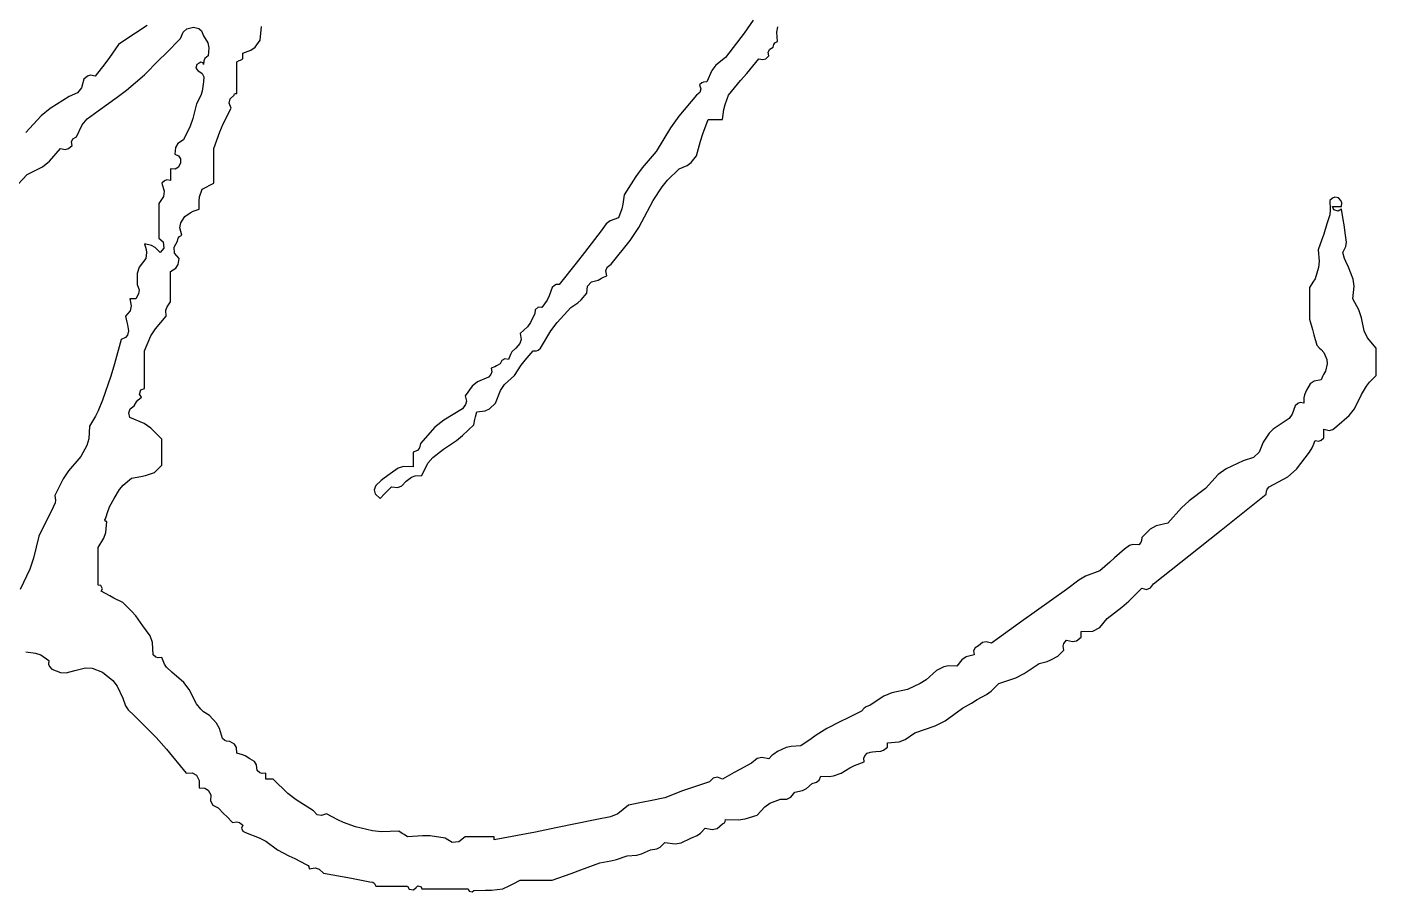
# Model space of a CAD drawing. Header units: inches. Extents: x 0 to 508000, y 0 to 738838.
# Drawn here: x 506717.2 to 506841.4, y 273702.3 to 273781.9 of the extents above; entities that cross this region are included whole.
import ezdxf

# ---------------------------------------------------------------- set-up
doc = ezdxf.new("R2010")
doc.units = ezdxf.units.IN
doc.header["$LTSCALE"] = 1000
doc.header["$MEASUREMENT"] = 0
doc.layers.get('0').update_dxf_attribs({"true_color": 0xffffff})
doc.layers.add('TK-TEXT', color=4, linetype='Continuous', true_color=0x00ffff)

# ---------------------------------------------------------------- blocks, each defined once
blk = doc.blocks.new('A$C4E5A0049')
at = {"lineweight": -3}
for p, q in [((11.0896, 12.5773), (11.0476, 12.5158)), ((8.1229, 12.5159), (8.0951, 12.4978)), ((8.1788, 12.5515), (8.1229, 12.5159)), ((8.3386, 12.489), (8.3512, 12.5199)), ((8.3512, 12.5199), (8.3689, 12.5356)), ((8.3689, 12.5356), (8.4011, 12.5445)), ((8.4011, 12.5445), (8.4258, 12.5377)), ((8.4258, 12.5377), (8.4392, 12.5262)), ((8.4392, 12.5262), (8.4497, 12.5028)), ((8.7206, 12.482), (8.7278, 12.547)), ((11.0476, 12.5158), (10.9572, 12.3987)), ((11.204, 12.5202), (11.2087, 12.5453)), ((11.2073, 12.4751), (11.204, 12.5202)), ((8.0399, 12.4612), (7.9974, 12.3987)), ((8.0951, 12.4978), (8.0399, 12.4612)), ((8.2691, 12.4195), (8.3386, 12.489)), ((8.4497, 12.5028), (8.4698, 12.4685)), ((8.4698, 12.4685), (8.4748, 12.4452)), ((8.6768, 12.4327), (8.6968, 12.4478)), ((8.6968, 12.4478), (8.7206, 12.482)), ((11.1699, 12.4388), (11.1865, 12.4473)), ((11.1865, 12.4473), (11.189, 12.4609)), ((11.189, 12.4609), (11.1949, 12.4688)), ((11.1949, 12.4688), (11.2073, 12.4751)), ((7.9974, 12.3987), (7.9752, 12.368)), ((8.1649, 12.3153), (8.2344, 12.3848)), ((8.2344, 12.3848), (8.2691, 12.4195)), ((8.4503, 12.3826), (8.4497, 12.3639)), ((8.456, 12.394), (8.4503, 12.3826)), ((8.4706, 12.4056), (8.456, 12.394)), ((8.4748, 12.4452), (8.4706, 12.4056)), ((8.6095, 12.3778), (8.6206, 12.3834)), ((8.6206, 12.3834), (8.6262, 12.3862)), ((8.6262, 12.3862), (8.6373, 12.3917)), ((8.6373, 12.4195), (8.6768, 12.4327)), ((8.6373, 12.4084), (8.6373, 12.4195)), ((8.6373, 12.4028), (8.6373, 12.4084)), ((8.6373, 12.3917), (8.6373, 12.4028)), ((10.9572, 12.3987), (10.911, 12.3613)), ((11.0589, 12.322), (11.117, 12.3917)), ((11.117, 12.3917), (11.137, 12.3885)), ((11.137, 12.3885), (11.1504, 12.3923)), ((11.1504, 12.3923), (11.1656, 12.4056)), ((11.1624, 12.424), (11.1699, 12.4388)), ((11.1656, 12.4056), (11.1624, 12.424)), ((7.9752, 12.368), (7.9288, 12.3084)), ((8.4162, 12.3646), (8.4127, 12.3468)), ((8.4127, 12.3468), (8.422, 12.3361)), ((8.4289, 12.3709), (8.4162, 12.3646)), ((8.422, 12.3361), (8.442, 12.3215)), ((8.4357, 12.3764), (8.4289, 12.3709)), ((8.4476, 12.3724), (8.4357, 12.3764)), ((8.442, 12.3215), (8.45, 12.3054)), ((8.4497, 12.3639), (8.4476, 12.3724)), ((8.6095, 12.3167), (8.6095, 12.3778)), ((8.6095, 12.2861), (8.6095, 12.3167)), ((10.8909, 12.335), (10.867, 12.2806)), ((10.911, 12.3613), (10.8909, 12.335)), ((11.0297, 12.2873), (11.0589, 12.322)), ((7.8628, 12.2523), (7.8433, 12.2289)), ((7.8732, 12.2945), (7.8628, 12.2523)), ((7.891, 12.3089), (7.8732, 12.2945)), ((7.9063, 12.3128), (7.891, 12.3089)), ((7.9288, 12.3084), (7.9063, 12.3128)), ((8.0791, 12.2421), (8.1649, 12.3153)), ((8.4497, 12.2806), (8.4429, 12.2372)), ((8.45, 12.3054), (8.4497, 12.2806)), ((8.6095, 12.225), (8.6095, 12.2861)), ((10.8437, 12.2763), (10.8322, 12.2667)), ((10.8322, 12.2667), (10.8389, 12.2476)), ((10.852, 12.2796), (10.8437, 12.2763)), ((10.867, 12.2806), (10.852, 12.2796)), ((10.9711, 12.2181), (11.0297, 12.2873)), ((7.8038, 12.2111), (7.7118, 12.1535)), ((7.8433, 12.2289), (7.8038, 12.2111)), ((7.9427, 12.1417), (8.0345, 12.2073)), ((8.0345, 12.2073), (8.0791, 12.2421)), ((8.4356, 12.2152), (8.415, 12.1764)), ((8.4429, 12.2372), (8.4356, 12.2152)), ((8.5726, 12.1795), (8.5772, 12.2002)), ((8.5772, 12.2002), (8.5956, 12.2181)), ((8.5956, 12.2181), (8.5986, 12.2235)), ((8.5986, 12.2235), (8.6033, 12.2259)), ((8.6033, 12.2259), (8.6095, 12.225)), ((10.8183, 12.2181), (10.7325, 12.1159)), ((10.8341, 12.2307), (10.8183, 12.2181)), ((10.8389, 12.2476), (10.8341, 12.2307)), ((10.9551, 12.1723), (10.9711, 12.2181)), ((7.7118, 12.1535), (7.6686, 12.1175)), ((7.8898, 12.1037), (7.9427, 12.1417)), ((8.415, 12.1764), (8.3984, 12.1045)), ((8.5436, 12.08), (8.5817, 12.1555)), ((8.5817, 12.1555), (8.5726, 12.1795)), ((10.9434, 12.1), (10.9494, 12.1481)), ((10.9494, 12.1481), (10.9551, 12.1723)), ((7.6686, 12.1175), (7.5954, 12.0375)), ((7.8385, 12.0166), (7.8663, 12.0755)), ((7.8663, 12.0755), (7.8898, 12.1037)), ((8.3855, 12.0687), (8.3525, 12.0027)), ((8.3984, 12.1045), (8.3855, 12.0687)), ((8.5268, 12.0408), (8.5436, 12.08)), ((10.6932, 12.0611), (10.6238, 11.9472)), ((10.7325, 12.1159), (10.6932, 12.0611)), ((10.8476, 12.0319), (10.8739, 12.1)), ((10.8739, 12.1), (10.9017, 12.1)), ((10.9017, 12.1), (10.9156, 12.1)), ((10.9156, 12.1), (10.9434, 12.1)), ((7.8145, 11.9933), (7.8219, 12.0082)), ((7.8176, 11.9749), (7.8145, 11.9933)), ((7.8219, 12.0082), (7.8385, 12.0166)), ((8.3525, 12.0027), (8.3254, 11.985)), ((8.4984, 11.9611), (8.5268, 12.0408)), ((10.8183, 11.9263), (10.8364, 11.997)), ((10.8364, 11.997), (10.8476, 12.0319)), ((7.709, 11.8997), (7.7621, 11.9611)), ((7.7621, 11.9611), (7.7846, 11.9566)), ((7.7846, 11.9566), (7.7999, 11.9605)), ((7.7999, 11.9605), (7.8176, 11.9749)), ((8.3137, 11.9655), (8.3108, 11.9333)), ((8.3108, 11.9333), (8.3293, 11.9256)), ((8.3254, 11.985), (8.3137, 11.9655)), ((8.4984, 11.8944), (8.4984, 11.9611)), ((10.6238, 11.9472), (10.5565, 11.8687)), ((7.6023, 11.836), (7.6746, 11.8728)), ((7.6746, 11.8728), (7.709, 11.8997)), ((8.3123, 11.8623), (8.29, 11.8638)), ((8.29, 11.8638), (8.29, 11.8416)), ((8.3285, 11.8716), (8.3123, 11.8623)), ((8.3386, 11.8916), (8.3285, 11.8716)), ((8.3293, 11.9256), (8.3387, 11.9116)), ((8.3387, 11.9116), (8.3386, 11.8916)), ((8.4984, 11.861), (8.4984, 11.8944)), ((10.5565, 11.8687), (10.5256, 11.8266)), ((10.678, 11.8092), (10.735, 11.8638)), ((10.735, 11.8638), (10.7733, 11.8802)), ((10.7733, 11.8802), (10.7919, 11.8941)), ((10.7919, 11.8941), (10.8183, 11.9263)), ((7.5361, 11.7659), (7.6023, 11.836)), ((8.2611, 11.8064), (8.2483, 11.7944)), ((8.2725, 11.8102), (8.2611, 11.8064)), ((8.29, 11.8082), (8.2725, 11.8102)), ((8.29, 11.8416), (8.29, 11.8305)), ((8.29, 11.8305), (8.29, 11.8082)), ((8.4984, 11.7944), (8.4984, 11.861)), ((10.5256, 11.8266), (10.471, 11.7388)), ((10.6522, 11.7777), (10.678, 11.8092)), ((8.2483, 11.7944), (8.2598, 11.7568)), ((8.2598, 11.7568), (8.256, 11.7299)), ((8.4304, 11.7293), (8.4428, 11.7666)), ((8.4428, 11.7666), (8.465, 11.7777)), ((8.465, 11.7777), (8.4761, 11.7832)), ((8.4761, 11.7832), (8.4984, 11.7944)), ((10.471, 11.7388), (10.4639, 11.6935)), ((10.6099, 11.711), (10.6522, 11.7777)), ((8.256, 11.7299), (8.2344, 11.6971)), ((8.2344, 11.6971), (8.2344, 11.6304)), ((8.3992, 11.6603), (8.4289, 11.6693)), ((8.4274, 11.7086), (8.4304, 11.7293)), ((8.4289, 11.6693), (8.4274, 11.7086)), ((10.4583, 11.6709), (10.4432, 11.6276)), ((10.4639, 11.6935), (10.4583, 11.6709)), ((10.5406, 11.582), (10.6099, 11.711)), ((13.8735, 11.7231), (13.8607, 11.711)), ((13.8607, 11.711), (13.8632, 11.6663)), ((13.8849, 11.7269), (13.8735, 11.7231)), ((13.8806, 11.6667), (13.8746, 11.6832)), ((13.8746, 11.6832), (13.8913, 11.6832)), ((13.9024, 11.7249), (13.8849, 11.7269)), ((13.8913, 11.6832), (13.8996, 11.6832)), ((13.8996, 11.6832), (13.9163, 11.6832)), ((13.9163, 11.6693), (13.9015, 11.6597)), ((13.9144, 11.7121), (13.9024, 11.7249)), ((13.9182, 11.7007), (13.9144, 11.7121)), ((13.9163, 11.6832), (13.9182, 11.7007)), ((13.9249, 11.6194), (13.9163, 11.6693)), ((8.2344, 11.6304), (8.2344, 11.5971)), ((8.3356, 11.5795), (8.3394, 11.604)), ((8.3394, 11.604), (8.3594, 11.6346)), ((8.3594, 11.6346), (8.3845, 11.6529)), ((8.3845, 11.6529), (8.3992, 11.6603)), ((10.4037, 11.6144), (10.3837, 11.5994)), ((10.4432, 11.6276), (10.4037, 11.6144)), ((13.8603, 11.6426), (13.8468, 11.5999)), ((13.8632, 11.6663), (13.8603, 11.6426)), ((13.9015, 11.6597), (13.8806, 11.6667)), ((13.9291, 11.5944), (13.9249, 11.6194)), ((8.2344, 11.5971), (8.2344, 11.5304)), ((8.3331, 11.538), (8.3455, 11.5443)), ((8.3455, 11.5443), (8.3356, 11.5795)), ((10.3599, 11.5651), (10.2797, 11.4621)), ((10.3837, 11.5994), (10.3599, 11.5651)), ((10.4997, 11.5199), (10.5406, 11.582)), ((13.8317, 11.5494), (13.8233, 11.5243)), ((13.8468, 11.5999), (13.8317, 11.5494)), ((13.9371, 11.5443), (13.9291, 11.5944)), ((13.9418, 11.5108), (13.9371, 11.5443)), ((8.199, 11.4953), (8.1649, 11.5026)), ((8.1649, 11.5026), (8.1731, 11.4759)), ((8.1731, 11.4759), (8.1746, 11.461)), ((8.2168, 11.4856), (8.199, 11.4953)), ((8.2414, 11.4609), (8.2168, 11.4856)), ((8.2344, 11.5304), (8.2557, 11.5123)), ((8.2586, 11.4829), (8.2414, 11.4609)), ((8.2557, 11.5123), (8.2586, 11.4829)), ((8.3074, 11.4879), (8.3247, 11.5165)), ((8.3099, 11.4585), (8.3074, 11.4879)), ((8.3247, 11.5165), (8.3272, 11.5302)), ((8.3272, 11.5302), (8.3331, 11.538)), ((10.4085, 11.4054), (10.4997, 11.5199)), ((13.8233, 11.5243), (13.8051, 11.4748)), ((13.8051, 11.4748), (13.8096, 11.4192)), ((13.9232, 11.4609), (13.9385, 11.4911)), ((13.9385, 11.4911), (13.9418, 11.5108)), ((8.1719, 11.4332), (8.1404, 11.3909)), ((8.1746, 11.461), (8.1719, 11.4332)), ((8.3317, 11.4332), (8.3099, 11.4585)), ((8.3276, 11.4034), (8.3317, 11.4332)), ((10.2394, 11.4107), (10.1585, 11.3081)), ((10.2797, 11.4621), (10.2394, 11.4107)), ((13.8096, 11.4192), (13.8066, 11.3896)), ((13.9322, 11.4324), (13.9232, 11.4609)), ((13.9378, 11.4183), (13.9322, 11.4324)), ((13.951, 11.3915), (13.9378, 11.4183)), ((8.1303, 11.3608), (8.1302, 11.3081)), ((8.1404, 11.3909), (8.1303, 11.3608)), ((8.29, 11.3706), (8.3159, 11.3858)), ((8.29, 11.3123), (8.29, 11.3706)), ((8.3159, 11.3858), (8.3276, 11.4034)), ((10.3704, 11.3427), (10.3877, 11.3498)), ((10.3819, 11.3728), (10.389, 11.3918)), ((10.3877, 11.3498), (10.3819, 11.3728)), ((10.389, 11.3918), (10.4085, 11.4054)), ((13.8066, 11.3896), (13.7912, 11.3359)), ((13.9736, 11.3341), (13.951, 11.3915)), ((8.1302, 11.3081), (8.1393, 11.2817)), ((8.1393, 11.2817), (8.1374, 11.2627)), ((8.29, 11.2831), (8.29, 11.3123)), ((8.29, 11.2248), (8.29, 11.2831)), ((10.1237, 11.2942), (10.1098, 11.253)), ((10.1352, 11.3038), (10.1237, 11.2942)), ((10.1435, 11.3072), (10.1352, 11.3038)), ((10.1585, 11.3081), (10.1435, 11.3072)), ((10.2904, 11.2665), (10.2941, 11.2997)), ((10.2941, 11.2997), (10.3134, 11.3214)), ((10.3134, 11.3214), (10.346, 11.329)), ((10.346, 11.329), (10.362, 11.3385)), ((10.362, 11.3385), (10.3704, 11.3427)), ((13.7746, 11.3109), (13.7634, 11.2942)), ((13.7634, 11.2942), (13.7634, 11.2331)), ((13.7801, 11.3192), (13.7746, 11.3109)), ((13.7912, 11.3359), (13.7801, 11.3192)), ((13.9718, 11.2387), (13.9782, 11.3)), ((13.9782, 11.3), (13.9736, 11.3341)), ((8.1066, 11.2387), (8.0955, 11.2387)), ((8.0955, 11.2387), (8.1018, 11.2049)), ((8.1122, 11.2387), (8.1066, 11.2387)), ((8.1233, 11.2387), (8.1122, 11.2387)), ((8.1374, 11.2627), (8.1233, 11.2387)), ((8.2736, 11.2008), (8.29, 11.2248)), ((10.0997, 11.2329), (10.0751, 11.197)), ((10.1098, 11.253), (10.0997, 11.2329)), ((10.214, 11.197), (10.2484, 11.2199)), ((10.2484, 11.2199), (10.2644, 11.2344)), ((10.2644, 11.2344), (10.2904, 11.2665)), ((13.7634, 11.2331), (13.7634, 11.2026)), ((13.9911, 11.2039), (13.9718, 11.2387)), ((8.0961, 11.1821), (8.0746, 11.1553)), ((8.0746, 11.1553), (8.0802, 11.1275)), ((8.1018, 11.2049), (8.0961, 11.1821)), ((8.2179, 11.0957), (8.2691, 11.1553)), ((8.2686, 11.1843), (8.2736, 11.2008)), ((8.2691, 11.1553), (8.2686, 11.1843)), ((10.0404, 11.1692), (10.0207, 11.1256)), ((10.0425, 11.1869), (10.0404, 11.1692)), ((10.0574, 11.1988), (10.0425, 11.1869)), ((10.0751, 11.197), (10.0574, 11.1988)), ((10.1478, 11.1258), (10.214, 11.197)), ((13.7634, 11.2026), (13.7634, 11.1414)), ((13.9996, 11.1856), (13.9911, 11.2039)), ((14.0135, 11.1484), (13.9996, 11.1856)), ((8.0802, 11.1275), (8.083, 11.1136)), ((8.083, 11.1136), (8.0885, 11.0859)), ((8.0885, 11.0859), (8.0834, 11.0648)), ((8.1961, 11.0608), (8.2179, 11.0957)), ((10.0057, 11.1047), (9.9709, 11.072)), ((10.0207, 11.1256), (10.0057, 11.1047)), ((10.0682, 11.0025), (10.118, 11.086)), ((10.118, 11.086), (10.1478, 11.1258)), ((13.7634, 11.1414), (13.7772, 11.0914)), ((13.7772, 11.0914), (13.7842, 11.0664)), ((14.0256, 11.0849), (14.0135, 11.1484)), ((14.0413, 11.0519), (14.0256, 11.0849)), ((8.0538, 11.0442), (8.0214, 10.9264)), ((8.0736, 11.053), (8.0538, 11.0442)), ((8.0834, 11.0648), (8.0736, 11.053)), ((8.1649, 10.9886), (8.1961, 11.0608)), ((9.9692, 11.0243), (9.9501, 11.0025)), ((9.9749, 11.0432), (9.9692, 11.0243)), ((9.9709, 11.072), (9.9749, 11.0432)), ((13.7842, 11.0664), (13.7982, 11.0164)), ((14.083, 11.0025), (14.0413, 11.0519)), ((8.1649, 10.9164), (8.1649, 10.9886)), ((9.9236, 10.9718), (9.9153, 10.9469)), ((9.9313, 10.9842), (9.9236, 10.9718)), ((9.9501, 11.0025), (9.9313, 10.9842)), ((9.9938, 10.9443), (10.0334, 10.9886)), ((10.0334, 10.9886), (10.0484, 10.9896)), ((10.0484, 10.9896), (10.0567, 10.9929)), ((10.0567, 10.9929), (10.0682, 11.0025)), ((13.7982, 11.0164), (13.8121, 11.0025)), ((13.8121, 11.0025), (13.819, 10.9956)), ((13.819, 10.9956), (13.8329, 10.9817)), ((13.8329, 10.9817), (13.8465, 10.9481)), ((14.083, 10.9497), (14.083, 11.0025)), ((8.0214, 10.9264), (8.0033, 10.868)), ((8.1649, 10.8803), (8.1649, 10.9164)), ((9.8491, 10.9126), (9.832, 10.9053)), ((9.832, 10.9053), (9.834, 10.8878)), ((9.8575, 10.9168), (9.8491, 10.9126)), ((9.8737, 10.9261), (9.8575, 10.9168)), ((9.8821, 10.9427), (9.8737, 10.9261)), ((9.897, 10.9501), (9.8821, 10.9427)), ((9.9153, 10.9469), (9.897, 10.9501)), ((9.9431, 10.8705), (9.9755, 10.9204)), ((9.9755, 10.9204), (9.9938, 10.9443)), ((13.8399, 10.8914), (13.8305, 10.8752)), ((13.8481, 10.9266), (13.8399, 10.8914)), ((13.8465, 10.9481), (13.8481, 10.9266)), ((14.083, 10.9233), (14.083, 10.9497)), ((14.083, 10.8705), (14.083, 10.9233)), ((8.0033, 10.868), (7.9635, 10.7524)), ((8.1649, 10.808), (8.1649, 10.8803)), ((9.7656, 10.8407), (9.7401, 10.82)), ((9.8181, 10.8636), (9.7656, 10.8407)), ((9.8302, 10.8764), (9.8181, 10.8636)), ((9.834, 10.8878), (9.8302, 10.8764)), ((9.8754, 10.7984), (9.8955, 10.8278)), ((9.8955, 10.8278), (9.9431, 10.8705)), ((13.7664, 10.8305), (13.7496, 10.8011)), ((13.7856, 10.844), (13.7664, 10.8305)), ((13.819, 10.8497), (13.7856, 10.844)), ((13.8263, 10.8668), (13.819, 10.8497)), ((13.8305, 10.8752), (13.8263, 10.8668)), ((14.0367, 10.8195), (14.051, 10.8381)), ((14.051, 10.8381), (14.083, 10.8705)), ((8.134, 10.7529), (8.1511, 10.7663)), ((8.1415, 10.7811), (8.1484, 10.802)), ((8.1511, 10.7663), (8.1415, 10.7811)), ((8.1484, 10.802), (8.1649, 10.808)), ((9.7401, 10.82), (9.707, 10.7733)), ((9.707, 10.7733), (9.7125, 10.7483)), ((9.8528, 10.7386), (9.8754, 10.7984)), ((13.7359, 10.7642), (13.7357, 10.7386)), ((13.7389, 10.7778), (13.7359, 10.7642)), ((13.7496, 10.8011), (13.7389, 10.7778)), ((13.9791, 10.7111), (14.0135, 10.7802)), ((14.0135, 10.7802), (14.0367, 10.8195)), ((7.9424, 10.7007), (7.9297, 10.6754)), ((7.9635, 10.7524), (7.9424, 10.7007)), ((8.0897, 10.6921), (8.0968, 10.7111)), ((8.0968, 10.7111), (8.1163, 10.7247)), ((8.1163, 10.7247), (8.1265, 10.7438)), ((8.1265, 10.7438), (8.134, 10.7529)), ((9.6931, 10.7108), (9.6034, 10.657)), ((9.7086, 10.7311), (9.6931, 10.7108)), ((9.7125, 10.7483), (9.7086, 10.7311)), ((9.7552, 10.6724), (9.7625, 10.6969)), ((9.7625, 10.6969), (9.8021, 10.7011)), ((9.8021, 10.7011), (9.8239, 10.7112)), ((9.8239, 10.7112), (9.8528, 10.7386)), ((13.694, 10.7247), (13.6807, 10.6852)), ((13.7068, 10.7367), (13.694, 10.7247)), ((13.7182, 10.7405), (13.7068, 10.7367)), ((13.7357, 10.7386), (13.7182, 10.7405)), ((13.9536, 10.6782), (13.9791, 10.7111)), ((7.9297, 10.6754), (7.901, 10.6274)), ((8.0955, 10.6691), (8.0897, 10.6921)), ((8.1636, 10.6402), (8.0955, 10.6691)), ((8.1965, 10.6177), (8.1636, 10.6402)), ((9.6034, 10.657), (9.5613, 10.6221)), ((9.6941, 10.5828), (9.7486, 10.6344)), ((9.7486, 10.6344), (9.7523, 10.6597)), ((9.7523, 10.6597), (9.7552, 10.6724)), ((13.6315, 10.6413), (13.5886, 10.6136)), ((13.6657, 10.6651), (13.6315, 10.6413)), ((13.6807, 10.6852), (13.6657, 10.6651)), ((13.8954, 10.6274), (13.9536, 10.6782)), ((7.8977, 10.5668), (7.8886, 10.5347)), ((7.901, 10.6274), (7.8977, 10.5668)), ((8.2483, 10.5649), (8.1965, 10.6177)), ((9.5613, 10.6221), (9.4916, 10.5441)), ((9.6646, 10.5589), (9.6941, 10.5828)), ((13.5689, 10.5939), (13.5412, 10.551)), ((13.5886, 10.6136), (13.5689, 10.5939)), ((13.8201, 10.5598), (13.8329, 10.5719)), ((13.8329, 10.5969), (13.8329, 10.6135)), ((13.8329, 10.6135), (13.8577, 10.6073)), ((13.8329, 10.5885), (13.8329, 10.5969)), ((13.8329, 10.5719), (13.8329, 10.5885)), ((13.8577, 10.6073), (13.8756, 10.6112)), ((13.8756, 10.6112), (13.8954, 10.6274)), ((7.8886, 10.5347), (7.8593, 10.4816)), ((8.2483, 10.5149), (8.2483, 10.5649)), ((8.2483, 10.4899), (8.2483, 10.5149)), ((9.4768, 10.5111), (9.4569, 10.5024)), ((9.4569, 10.5024), (9.4569, 10.4746)), ((9.4866, 10.523), (9.4768, 10.5111)), ((9.4916, 10.5441), (9.4866, 10.523)), ((9.5503, 10.4777), (9.6028, 10.5163)), ((9.6028, 10.5163), (9.6646, 10.5589)), ((13.5214, 10.5018), (13.4945, 10.4768)), ((13.5412, 10.551), (13.5214, 10.5018)), ((13.7011, 10.421), (13.7634, 10.5024)), ((13.7634, 10.5024), (13.7755, 10.5241)), ((13.7755, 10.5241), (13.7811, 10.5353)), ((13.7811, 10.5353), (13.7912, 10.558)), ((13.7912, 10.558), (13.8087, 10.556)), ((13.8087, 10.556), (13.8201, 10.5598)), ((7.8593, 10.4816), (7.8008, 10.413)), ((8.2344, 10.426), (8.2483, 10.4399)), ((8.2483, 10.4399), (8.2483, 10.4899)), ((9.4569, 10.4746), (9.4569, 10.4607)), ((9.4569, 10.4607), (9.4569, 10.4329)), ((9.4986, 10.3913), (9.5271, 10.4498)), ((9.5271, 10.4498), (9.5503, 10.4777)), ((13.4439, 10.4607), (13.3628, 10.423)), ((13.4945, 10.4768), (13.4439, 10.4607)), ((7.7751, 10.3744), (7.7343, 10.294)), ((7.8008, 10.413), (7.7751, 10.3744)), ((8.0632, 10.3444), (8.1024, 10.3774)), ((8.1024, 10.3774), (8.1476, 10.3851)), ((8.1476, 10.3851), (8.1701, 10.3907)), ((8.1701, 10.3907), (8.2136, 10.4051)), ((8.2136, 10.4051), (8.2275, 10.419)), ((8.2275, 10.419), (8.2344, 10.426)), ((9.3164, 10.3781), (9.3024, 10.3669)), ((9.3458, 10.3982), (9.3164, 10.3781)), ((9.3839, 10.425), (9.3458, 10.3982)), ((9.4103, 10.4332), (9.3839, 10.425)), ((9.4569, 10.4329), (9.4103, 10.4332)), ((9.4222, 10.3635), (9.4484, 10.3828)), ((9.4484, 10.3828), (9.4661, 10.3892)), ((9.4661, 10.3892), (9.4986, 10.3913)), ((13.3239, 10.3946), (13.2633, 10.3287)), ((13.3628, 10.423), (13.3239, 10.3946)), ((13.569, 10.3357), (13.6589, 10.3848)), ((13.6589, 10.3848), (13.7011, 10.421)), ((8.0191, 10.2801), (8.0457, 10.3239)), ((8.0457, 10.3239), (8.0632, 10.3444)), ((9.2763, 10.3426), (9.2684, 10.3211)), ((9.2684, 10.3211), (9.2731, 10.3023)), ((9.3024, 10.3669), (9.2763, 10.3426)), ((9.3194, 10.3023), (9.3305, 10.3135)), ((9.3305, 10.3135), (9.3527, 10.3357)), ((9.3527, 10.3357), (9.3826, 10.3336)), ((9.3826, 10.3336), (9.402, 10.3414)), ((9.402, 10.3414), (9.4222, 10.3635)), ((13.2633, 10.3287), (13.1854, 10.2688)), ((13.5551, 10.301), (13.556, 10.3159)), ((13.556, 10.3159), (13.5594, 10.3242)), ((13.5594, 10.3242), (13.569, 10.3357)), ((7.736, 10.2591), (7.7273, 10.2384)), ((7.7343, 10.294), (7.7376, 10.2719)), ((7.7376, 10.2719), (7.736, 10.2591)), ((7.9904, 10.2231), (7.9989, 10.2429)), ((7.9989, 10.2429), (8.0191, 10.2801)), ((9.2731, 10.3023), (9.2971, 10.2801)), ((9.2971, 10.2801), (9.3194, 10.3023)), ((13.1854, 10.2688), (13.1487, 10.2349)), ((13.3389, 10.128), (13.5551, 10.301)), ((7.6996, 10.1829), (7.6857, 10.1551)), ((7.7273, 10.2384), (7.6996, 10.1829)), ((7.9743, 10.1775), (7.9774, 10.1829)), ((7.9782, 10.1697), (7.9743, 10.1775)), ((7.9774, 10.1829), (7.9904, 10.2231)), ((13.1487, 10.2349), (13.0827, 10.162)), ((7.6857, 10.1551), (7.6579, 10.0995)), ((7.9702, 10.0889), (7.9794, 10.1165)), ((7.9844, 10.169), (7.9782, 10.1697)), ((7.9794, 10.1165), (7.9844, 10.169)), ((12.9985, 10.1327), (12.9577, 10.0926)), ((13.0271, 10.1486), (12.9985, 10.1327)), ((13.0827, 10.162), (13.0271, 10.1486)), ((13.2306, 10.0418), (13.3389, 10.128)), ((7.6579, 10.0995), (7.6327, 9.9935)), ((7.9427, 10.044), (7.9702, 10.0889)), ((12.8981, 10.0537), (12.8744, 10.037)), ((12.9148, 10.0587), (12.8981, 10.0537)), ((12.9438, 10.0578), (12.9148, 10.0587)), ((12.9534, 10.0693), (12.9438, 10.0578)), ((12.9567, 10.0776), (12.9534, 10.0693)), ((12.9577, 10.0926), (12.9567, 10.0776)), ((7.6327, 9.9935), (7.6142, 9.941)), ((7.9427, 9.9717), (7.9427, 10.044)), ((12.827, 9.9955), (12.8033, 9.9747)), ((12.8744, 10.037), (12.827, 9.9955)), ((13.0133, 9.8703), (13.2306, 10.0418)), ((7.6142, 9.941), (7.5676, 9.8425)), ((7.9427, 9.9356), (7.9427, 9.9717)), ((7.9427, 9.8634), (7.9427, 9.9356)), ((12.7563, 9.9328), (12.6877, 9.9066)), ((12.8033, 9.9747), (12.7563, 9.9328)), ((7.955, 9.862), (7.9427, 9.8634)), ((7.9629, 9.8463), (7.955, 9.862)), ((12.6543, 9.8877), (12.5965, 9.8425)), ((12.6877, 9.9066), (12.6543, 9.8877)), ((12.9997, 9.8508), (13.0133, 9.8703)), ((7.9566, 9.8356), (7.9629, 9.8463)), ((7.9981, 9.813), (7.9566, 9.8356)), ((8.0189, 9.8019), (7.9981, 9.813)), ((8.0608, 9.78), (8.0189, 9.8019)), ((12.5965, 9.8425), (12.4518, 9.74)), ((12.8945, 9.7874), (12.9577, 9.8495)), ((12.9577, 9.8495), (12.9807, 9.8437)), ((12.9807, 9.8437), (12.9997, 9.8508)), ((8.1035, 9.7393), (8.0608, 9.78)), ((8.1233, 9.7167), (8.1035, 9.7393)), ((12.4518, 9.74), (12.3796, 9.6886)), ((12.791, 9.7036), (12.8609, 9.758)), ((12.8609, 9.758), (12.8945, 9.7874)), ((8.158, 9.6689), (8.1233, 9.7167)), ((8.1922, 9.621), (8.158, 9.6689)), ((12.3796, 9.6886), (12.2353, 9.5855)), ((12.7219, 9.6426), (12.7563, 9.6598)), ((12.7563, 9.6598), (12.791, 9.7036)), ((8.2035, 9.5887), (8.1922, 9.621)), ((12.5832, 9.5842), (12.5965, 9.5994)), ((12.5965, 9.5994), (12.6241, 9.5929)), ((12.6241, 9.5929), (12.643, 9.5967)), ((12.643, 9.5967), (12.666, 9.6133)), ((12.666, 9.6411), (12.7219, 9.6426)), ((12.666, 9.63), (12.666, 9.6411)), ((12.666, 9.6244), (12.666, 9.63)), ((12.666, 9.6133), (12.666, 9.6244)), ((7.5954, 9.5438), (7.6424, 9.5376)), ((7.6424, 9.5376), (7.667, 9.5284)), ((8.2066, 9.5299), (8.2035, 9.5887)), ((8.2194, 9.5179), (8.2066, 9.5299)), ((12.152, 9.5299), (12.1134, 9.5192)), ((12.1565, 9.5626), (12.1494, 9.5484)), ((12.1494, 9.5484), (12.152, 9.5299)), ((12.1728, 9.5716), (12.1565, 9.5626)), ((12.1927, 9.5878), (12.1728, 9.5716)), ((12.2105, 9.5918), (12.1927, 9.5878)), ((12.2353, 9.5855), (12.2105, 9.5918)), ((12.5548, 9.523), (12.5659, 9.5341)), ((12.5659, 9.5341), (12.5715, 9.5397)), ((12.5715, 9.5397), (12.5826, 9.5508)), ((12.5794, 9.5707), (12.5832, 9.5842)), ((12.5826, 9.5508), (12.5794, 9.5707)), ((7.667, 9.5284), (7.7065, 9.5022)), ((7.7065, 9.5022), (7.7045, 9.4847)), ((7.7045, 9.4847), (7.7083, 9.4733)), ((7.7083, 9.4733), (7.7204, 9.4605)), ((7.8315, 9.4535), (7.8826, 9.4674)), ((7.8826, 9.4674), (7.9142, 9.4657)), ((7.9142, 9.4657), (7.9635, 9.4466)), ((8.2308, 9.5141), (8.2194, 9.5179)), ((8.2483, 9.5161), (8.2308, 9.5141)), ((8.261, 9.4846), (8.2483, 9.5161)), ((8.2717, 9.4693), (8.261, 9.4846)), ((8.2969, 9.4466), (8.2717, 9.4693)), ((12.0069, 9.4715), (11.9714, 9.4535)), ((12.0289, 9.4762), (12.0069, 9.4715)), ((12.0686, 9.4744), (12.0289, 9.4762)), ((12.0934, 9.5059), (12.0686, 9.4744)), ((12.1134, 9.5192), (12.0934, 9.5059)), ((12.3928, 9.4391), (12.4645, 9.4883)), ((12.4645, 9.4883), (12.5021, 9.4977)), ((12.5021, 9.4977), (12.5207, 9.5048)), ((12.5207, 9.5048), (12.5548, 9.523)), ((7.7204, 9.4605), (7.7618, 9.444)), ((7.7618, 9.444), (7.7884, 9.4423)), ((7.7884, 9.4423), (7.8315, 9.4535)), ((7.9635, 9.4466), (8.0127, 9.4066)), ((8.0127, 9.4066), (8.0341, 9.379)), ((8.3551, 9.3958), (8.2969, 9.4466)), ((11.9217, 9.4096), (11.8927, 9.3908)), ((11.9714, 9.4535), (11.9217, 9.4096)), ((12.27, 9.391), (12.3524, 9.4189)), ((12.3524, 9.4189), (12.3928, 9.4391)), ((8.0341, 9.379), (8.0608, 9.3216)), ((8.3806, 9.3629), (8.3551, 9.3958)), ((8.415, 9.2938), (8.3806, 9.3629)), ((11.7559, 9.3463), (11.7174, 9.33)), ((11.8324, 9.3632), (11.7559, 9.3463)), ((11.8927, 9.3908), (11.8324, 9.3632)), ((12.1659, 9.3146), (12.2117, 9.3385)), ((12.2117, 9.3385), (12.2335, 9.3545)), ((12.2335, 9.3545), (12.27, 9.391)), ((8.0608, 9.3216), (8.0749, 9.2841)), ((8.0749, 9.2841), (8.0872, 9.2657)), ((8.436, 9.2677), (8.415, 9.2938)), ((11.6239, 9.2736), (11.6102, 9.2591)), ((11.6331, 9.2798), (11.6239, 9.2736)), ((11.6519, 9.2868), (11.6331, 9.2798)), ((11.7174, 9.33), (11.6519, 9.2868)), ((12.0128, 9.2126), (12.0964, 9.2729)), ((12.0964, 9.2729), (12.1249, 9.2883)), ((12.1249, 9.2883), (12.1389, 9.2967)), ((12.1389, 9.2967), (12.1659, 9.3146)), ((8.0872, 9.2657), (8.1163, 9.2382)), ((8.1163, 9.2382), (8.2214, 9.1319)), ((8.4492, 9.256), (8.436, 9.2677)), ((8.4775, 9.2382), (8.4492, 9.256)), ((8.5118, 9.2004), (8.4775, 9.2382)), ((11.5102, 9.209), (11.4435, 9.1757)), ((11.5435, 9.2257), (11.5102, 9.209)), ((11.6102, 9.2591), (11.5435, 9.2257)), ((11.9649, 9.1879), (12.0128, 9.2126)), ((8.5256, 9.176), (8.5118, 9.2004)), ((8.54, 9.1271), (8.5256, 9.176)), ((11.3931, 9.1428), (11.3681, 9.1262)), ((11.4435, 9.1757), (11.3931, 9.1428)), ((11.8211, 9.1226), (11.8672, 9.1549)), ((11.8672, 9.1549), (11.9649, 9.1879)), ((8.2214, 9.1319), (8.2717, 9.0761)), ((8.2717, 9.0761), (8.3664, 8.9604)), ((8.5515, 9.1175), (8.54, 9.1271)), ((8.5598, 9.1142), (8.5515, 9.1175)), ((8.5748, 9.1132), (8.5598, 9.1142)), ((8.5972, 9.0996), (8.5748, 9.1132)), ((8.6071, 9.0837), (8.5972, 9.0996)), ((8.6095, 9.0576), (8.6071, 9.0837)), ((11.2491, 9.0834), (11.2073, 9.0646)), ((11.2727, 9.0893), (11.2491, 9.0834)), ((11.3184, 9.0923), (11.2727, 9.0893)), ((11.3681, 9.1262), (11.3184, 9.0923)), ((11.7165, 9.0708), (11.7352, 9.0854)), ((11.7352, 9.1062), (11.7912, 9.1116)), ((11.7352, 9.0979), (11.7352, 9.1062)), ((11.7352, 9.0937), (11.7352, 9.0979)), ((11.7352, 9.0854), (11.7352, 9.0937)), ((11.7912, 9.1116), (11.8211, 9.1226)), ((8.6357, 9.0496), (8.6095, 9.0576)), ((8.6485, 9.0439), (8.6357, 9.0496)), ((8.672, 9.0298), (8.6485, 9.0439)), ((8.6944, 9.0163), (8.672, 9.0298)), ((8.7044, 9.0004), (8.6944, 9.0163)), ((11.1091, 9.0305), (11.0823, 9.009)), ((11.1319, 9.0362), (11.1091, 9.0305)), ((11.1656, 9.0298), (11.1319, 9.0362)), ((11.1805, 9.0456), (11.1656, 9.0298)), ((11.1891, 9.0528), (11.1805, 9.0456)), ((11.2073, 9.0646), (11.1891, 9.0528)), ((11.5776, 8.9984), (11.6241, 9.0159)), ((11.6221, 9.0334), (11.6259, 9.0448)), ((11.6241, 9.0159), (11.6221, 9.0334)), ((11.6259, 9.0448), (11.638, 9.0576)), ((11.638, 9.0576), (11.6545, 9.0612)), ((11.6545, 9.0612), (11.6629, 9.0626)), ((11.6629, 9.0626), (11.6796, 9.0646)), ((11.6796, 9.0646), (11.7033, 9.0659)), ((11.7033, 9.0659), (11.7165, 9.0708)), ((8.3664, 8.9604), (8.3949, 8.9627)), ((8.3949, 8.9627), (8.4158, 8.9511)), ((8.4158, 8.9511), (8.4289, 8.9256)), ((8.7067, 8.9743), (8.7044, 9.0004)), ((8.7195, 8.9622), (8.7067, 8.9743)), ((8.731, 8.9584), (8.7195, 8.9622)), ((8.7484, 8.9604), (8.731, 8.9584)), ((8.7484, 8.9493), (8.7484, 8.9604)), ((8.7484, 8.9437), (8.7484, 8.9493)), ((10.9988, 8.9634), (10.9434, 8.9326)), ((11.0266, 8.9787), (10.9988, 8.9634)), ((11.0823, 9.009), (11.0266, 8.9787)), ((11.4068, 8.9267), (11.4157, 8.9465)), ((11.4157, 8.9465), (11.455, 8.945)), ((11.455, 8.945), (11.4757, 8.9479)), ((11.4757, 8.9479), (11.5129, 8.9604)), ((11.5129, 8.9604), (11.5548, 8.9871)), ((11.5548, 8.9871), (11.5776, 8.9984)), ((8.4289, 8.9256), (8.4289, 8.9118)), ((8.4289, 8.9118), (8.4289, 8.9048)), ((8.4289, 8.9048), (8.4289, 8.8909)), ((8.4289, 8.8909), (8.455, 8.8886)), ((8.455, 8.8886), (8.4709, 8.8786)), ((8.7484, 8.9326), (8.7484, 8.9437)), ((8.7623, 8.9326), (8.7484, 8.9326)), ((8.7693, 8.9326), (8.7623, 8.9326)), ((8.7831, 8.9326), (8.7693, 8.9326)), ((8.8541, 8.8637), (8.7831, 8.9326)), ((10.7938, 8.8908), (10.7507, 8.8755)), ((10.8808, 8.9187), (10.7938, 8.8908)), ((10.8987, 8.9371), (10.8808, 8.9187)), ((10.9194, 8.9417), (10.8987, 8.9371)), ((10.9434, 8.9326), (10.9194, 8.9417)), ((11.3272, 8.8772), (11.3463, 8.8868)), ((11.3463, 8.8868), (11.374, 8.9118)), ((11.374, 8.9118), (11.3951, 8.9169)), ((11.3951, 8.9169), (11.4068, 8.9267)), ((8.4709, 8.8786), (8.4845, 8.8562)), ((8.4845, 8.8562), (8.4821, 8.8277)), ((8.4821, 8.8277), (8.4938, 8.8068)), ((8.8939, 8.8324), (8.8541, 8.8637)), ((8.9776, 8.7798), (8.8939, 8.8324)), ((10.5613, 8.8216), (10.4919, 8.8076)), ((10.596, 8.8286), (10.5613, 8.8216)), ((10.6655, 8.8423), (10.596, 8.8286)), ((10.7507, 8.8755), (10.6655, 8.8423)), ((11.146, 8.7992), (11.1708, 8.8162)), ((11.1708, 8.8162), (11.2212, 8.8353)), ((11.2212, 8.8353), (11.2523, 8.8358)), ((11.2523, 8.8358), (11.2717, 8.8455)), ((11.2717, 8.8455), (11.2907, 8.8701)), ((11.2907, 8.8701), (11.3272, 8.8772)), ((8.4938, 8.8068), (8.5192, 8.7937)), ((8.5192, 8.7937), (8.547, 8.7659)), ((8.547, 8.7659), (8.5609, 8.752)), ((8.5609, 8.752), (8.5887, 8.7242)), ((8.9955, 8.7614), (8.9776, 8.7798)), ((9.0162, 8.7568), (8.9955, 8.7614)), ((9.0401, 8.7659), (9.0162, 8.7568)), ((9.0938, 8.7369), (9.0401, 8.7659)), ((10.4392, 8.7659), (10.4051, 8.7504)), ((10.4919, 8.8076), (10.4392, 8.7659)), ((11.0509, 8.7415), (11.1101, 8.7589)), ((11.1101, 8.7589), (11.146, 8.7992)), ((8.5887, 8.7242), (8.6086, 8.7275)), ((8.6086, 8.7275), (8.622, 8.7236)), ((8.622, 8.7236), (8.6373, 8.7103)), ((8.6373, 8.7103), (8.6318, 8.6964)), ((8.6318, 8.6964), (8.6376, 8.6819)), ((9.1218, 8.7243), (9.0938, 8.7369)), ((9.1791, 8.7034), (9.1218, 8.7243)), ((9.2605, 8.6838), (9.1791, 8.7034)), ((10.1421, 8.6975), (10.0435, 8.6781)), ((10.3391, 8.7381), (10.1421, 8.6975)), ((10.4051, 8.7504), (10.3391, 8.7381)), ((10.8366, 8.6719), (10.86, 8.6964)), ((10.86, 8.6964), (10.8938, 8.6901)), ((10.8938, 8.6901), (10.9165, 8.6958)), ((10.9165, 8.6958), (10.9434, 8.7173)), ((10.9434, 8.7173), (10.952, 8.7223)), ((10.952, 8.7223), (10.9559, 8.7282)), ((10.9559, 8.7282), (10.9572, 8.7381)), ((10.9572, 8.7381), (11.0189, 8.7371)), ((11.0189, 8.7371), (11.0509, 8.7415)), ((8.6376, 8.6819), (8.6512, 8.6756)), ((8.6512, 8.6756), (8.7163, 8.6509)), ((8.7163, 8.6509), (8.748, 8.6336)), ((8.748, 8.6336), (8.804, 8.5922)), ((9.3037, 8.6795), (9.2605, 8.6838)), ((9.3874, 8.6825), (9.3037, 8.6795)), ((9.4041, 8.6714), (9.3874, 8.6825)), ((9.4125, 8.6659), (9.4041, 8.6714)), ((9.4291, 8.6547), (9.4125, 8.6659)), ((9.5012, 8.6605), (9.4291, 8.6547)), ((9.5383, 8.6591), (9.5012, 8.6605)), ((9.6097, 8.6478), (9.5383, 8.6591)), ((9.6435, 8.6283), (9.6097, 8.6478)), ((9.6763, 8.6306), (9.6435, 8.6283)), ((9.707, 8.6547), (9.6763, 8.6306)), ((9.7625, 8.6547), (9.707, 8.6547)), ((9.7903, 8.6547), (9.7625, 8.6547)), ((9.8459, 8.6547), (9.7903, 8.6547)), ((10.0435, 8.6781), (9.8459, 8.6409)), ((9.8459, 8.6492), (9.8459, 8.6547)), ((9.8459, 8.6464), (9.8459, 8.6492)), ((9.8459, 8.6409), (9.8459, 8.6464)), ((10.6433, 8.6052), (10.6655, 8.627)), ((10.6655, 8.627), (10.7159, 8.6217)), ((10.7159, 8.6217), (10.7446, 8.6264)), ((10.7446, 8.6264), (10.7905, 8.6478)), ((10.7905, 8.6478), (10.8216, 8.6614)), ((10.8216, 8.6614), (10.8366, 8.6719)), ((8.804, 8.5922), (8.8595, 8.5645)), ((8.8595, 8.5645), (8.8873, 8.5506)), ((10.4333, 8.5468), (10.4849, 8.5645)), ((10.4849, 8.5645), (10.5306, 8.5675)), ((10.5306, 8.5675), (10.5543, 8.5734)), ((10.5543, 8.5734), (10.5961, 8.5922)), ((10.5961, 8.5922), (10.6268, 8.5969)), ((10.6268, 8.5969), (10.6433, 8.6052)), ((8.8873, 8.5506), (8.9429, 8.5228)), ((8.9429, 8.5228), (8.9516, 8.5177)), ((8.9516, 8.5177), (8.9555, 8.5119)), ((8.9555, 8.5119), (8.9568, 8.5019)), ((8.9568, 8.5019), (8.9855, 8.5059)), ((8.9855, 8.5059), (9.0044, 8.5002)), ((9.0044, 8.5002), (9.0263, 8.4811)), ((10.2155, 8.4794), (10.2614, 8.4961)), ((10.2614, 8.4961), (10.3529, 8.5297)), ((10.3529, 8.5297), (10.4066, 8.5397)), ((10.4066, 8.5397), (10.4333, 8.5468)), ((9.0263, 8.4811), (9.1152, 8.4644)), ((9.1152, 8.4644), (9.1596, 8.4561)), ((9.1596, 8.4561), (9.2485, 8.4394)), ((9.2485, 8.4394), (9.2622, 8.4369)), ((9.2622, 8.4369), (9.2701, 8.431)), ((9.2701, 8.431), (9.2763, 8.4186)), ((9.9209, 8.4214), (9.9376, 8.4297)), ((9.9376, 8.4297), (9.9709, 8.4464)), ((9.9709, 8.4464), (10.032, 8.4464)), ((10.032, 8.4464), (10.0626, 8.4464)), ((10.0626, 8.4464), (10.1237, 8.4464)), ((10.1237, 8.4464), (10.2155, 8.4794)), ((9.2763, 8.4186), (9.3374, 8.4186)), ((9.3374, 8.4186), (9.368, 8.4186)), ((9.368, 8.4186), (9.4291, 8.4186)), ((9.4291, 8.4186), (9.4371, 8.4037)), ((9.4371, 8.4037), (9.4584, 8.4001)), ((9.4584, 8.4001), (9.4708, 8.4116)), ((9.4708, 8.4116), (9.4794, 8.4192)), ((9.4794, 8.4192), (9.4946, 8.4154)), ((9.4946, 8.4154), (9.4986, 8.4047)), ((9.4986, 8.4047), (9.5875, 8.4047)), ((9.5875, 8.4047), (9.6319, 8.4047)), ((9.6319, 8.4047), (9.7209, 8.4047)), ((9.7209, 8.4047), (9.7248, 8.3939)), ((9.7248, 8.3939), (9.7401, 8.3901)), ((9.7401, 8.3901), (9.7486, 8.3977)), ((9.7486, 8.3977), (9.8043, 8.3981)), ((9.8043, 8.3981), (9.8322, 8.3995)), ((9.8322, 8.3995), (9.8876, 8.4047)), ((9.8876, 8.4047), (9.9209, 8.4214))]:
    blk.add_line(p, q, dxfattribs=at)
blk = doc.blocks.new('+A9S5D+9F')
at = {"layer": 'TK-TEXT', "xscale": 38.34000000000001, "yscale": 38.34000000000001}
blk.add_blockref('A$C4E5A0049', (107505.12, -4779.16), dxfattribs=at)

msp = doc.modelspace()

# ---------------------------------------------------------------- block references
at = {"xscale": 0.5, "yscale": 0.5}
msp.add_blockref('+A9S5D+9F', (452818.91, 275931.01), dxfattribs=at)

doc.saveas('drawing.dxf')
